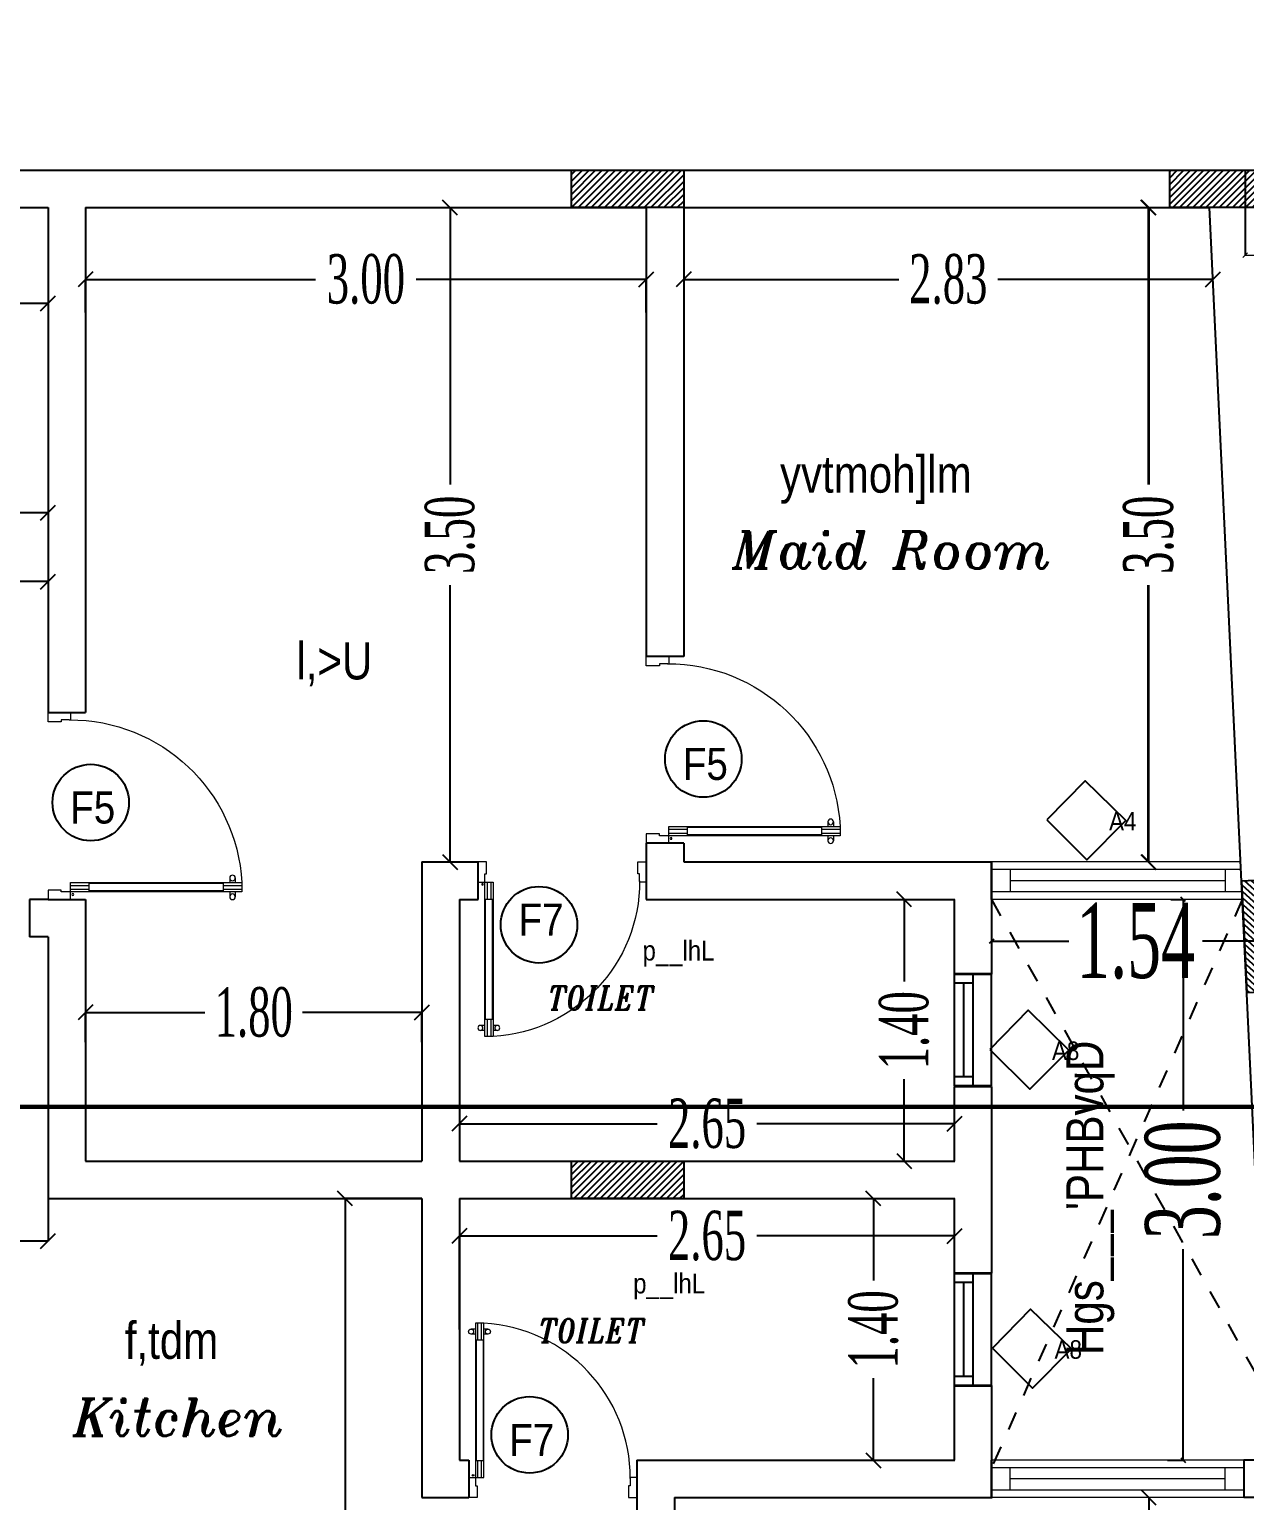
# Model space of a CAD drawing. Header units: metres. Extents: x -434 to 683, y -422 to -228.
# Drawn here: x -40.54 to -34.04, y -295.88 to -288.01 of the extents above; entities that cross this region are included whole.
import ezdxf
from ezdxf.enums import TextEntityAlignment as Align

# ---------------------------------------------------------------- set-up
doc = ezdxf.new("R2010")
doc.units = ezdxf.units.M
doc.header["$MEASUREMENT"] = 0
doc.header["$PDMODE"] = 34
doc.linetypes.add('DASHDOT', pattern=[1, 0.5, -0.25, 0, -0.25])
doc.linetypes.add('DD', pattern=[0.2, 0.1, -0.1])
for name, color, linetype in [('A-DOOR', 1, 'Continuous'), ('Columns', 41, 'Continuous'), ('DIM', 8, 'Continuous'), ('Dim-inside', 1, 'Continuous'), ('Section Line', 4, 'Continuous'), ('Text Title', 3, 'Continuous'), ('TXT', 1, 'Continuous'), ('WALL', 7, 'Continuous'), ('window', 5, 'Continuous')]:
    doc.layers.add(name, color=color, linetype=linetype)
for name, color, linetype, lineweight in [('Dimn Out', 6, 'Continuous', 9), ('door', 114, 'Continuous', 13), ('walls', 7, 'Continuous', 35), ('Windows', 5, 'Continuous', 15)]:
    doc.layers.add(name, color=color, linetype=linetype, lineweight=lineweight)
doc.styles.add('MP', font='xarb.shx', dxfattribs={"height": 200})
doc.styles.add('NAMES', font='xarb.shx', dxfattribs={"width": 0.9, "height": 0.2})
doc.styles.add('Q', font='italict.shx', dxfattribs={"height": 0.18})
doc.styles.add('UTMAN', font='romantic.ttf', dxfattribs={"width": 0.6})
doc.dimstyles.new('kamal 1', dxfattribs={"dimscale": 0.8, "dimtxt": 0.33, "dimasz": 0.1, "dimexe": 0, "dimexo": 0, "dimgap": 0.09, "dimtad": 0, "dimzin": 0, "dimdsep": 46, "dimtxsty": 'UTMAN', "dimblk": 'OBLIQUE', "dimcen": 0.09, "dimclrd": 252, "dimclre": 8, "dimclrt": 7, "dimadec": 0, "dimazin": 0, "dimtfac": 1, "dimtix": 1, "dimtofl": 0, "dimtmove": 1, "dimatfit": 3, "dimldrblk": 'OBLIQUE', "dimfxl": 1, "dimtolj": 1, "dimtzin": 0, "dimlwd": -1, "dimarcsym": 0})
doc.dimstyles.new('UTMAN 77', dxfattribs={"dimscale": 0.8, "dimtxt": 0.1, "dimasz": 0.1, "dimexe": 0, "dimexo": 0, "dimgap": 0.09, "dimtad": 0, "dimzin": 0, "dimdsep": 46, "dimtxsty": 'UTMAN', "dimblk": 'OBLIQUE', "dimcen": 0.09, "dimclrd": 252, "dimclre": 8, "dimclrt": 7, "dimadec": 0, "dimazin": 0, "dimtfac": 1, "dimtix": 1, "dimtofl": 0, "dimtmove": 1, "dimatfit": 3, "dimldrblk": 'OBLIQUE', "dimfxl": 0.18, "dimtolj": 1, "dimtzin": 0, "dimlwd": -1, "dimarcsym": 0})

# ---------------------------------------------------------------- blocks, each defined once
blk = doc.blocks.new('door-1m-wall-15')
at = {"layer": 'door'}
for p, q in [((-0.0902, 1.0381), (-0.0401, 1.0381)), ((-0.0902, 0.1202), (-0.0902, 1.0381)), ((-0.0751, 0.9379), (-0.0751, 1.0381)), ((-0.0551, 0.9379), (-0.0551, 1.0381)), ((-0.0401, 1.0381), (-0.0401, 0.1202)), ((-0.0902, 0.9379), (-0.0401, 0.9379)), ((-1.0017, 0.01), (-1.0017, 0.1202)), ((-1.0017, 0.1202), (-0.9616, 0.1202)), ((-0.9616, 0.1152), (-0.9616, 0.0701)), ((-0.0401, 0.1202), (-0.0902, 0.1202)), ((0, 0.1202), (-0.0401, 0.1202)), ((-0.0401, 0.1202), (-0.0401, 0.0701)), ((0, 0), (0, 0.1202)), ((-1.0017, 0), (-1.0017, 0.01)), ((-0.9516, 0), (-1.0017, 0)), ((-0.9616, 0.0701), (-0.9516, 0.0701)), ((-0.9516, 0.0701), (-0.9516, 0)), ((-0.0401, 0.0701), (-0.0501, 0.0701)), ((-0.0501, 0.0701), (-0.0501, 0)), ((-0.0501, 0), (0, 0))]:
    blk.add_line(p, q, dxfattribs=at)
at = {"layer": 'door', "color": 211}
for p, q in [((-0.1147, 1.0031), (-0.0924, 1.0031)), ((-0.1142, 0.973), (-0.0924, 0.973)), ((-0.0362, 1.0031), (-0.0139, 1.0031)), ((-0.0362, 0.973), (-0.0139, 0.973)), ((-0.0851, 0.9379), (-0.0851, 0.2204)), ((-0.0451, 0.9379), (-0.0451, 0.2204)), ((-0.0401, 0.2204), (-0.0902, 0.2204)), ((-0.0751, 0.1202), (-0.0751, 0.2204)), ((-0.0551, 0.1202), (-0.0551, 0.2204))]:
    blk.add_line(p, q, dxfattribs=at)
at = {"layer": 'door', "extrusion": (0, 0, -1)}
for centre, major_axis, ratio, start_param, end_param in [((-0.0401, 0.1179), (-0.8575, 0.3376), 0.999989, -0.380468, 1.141397), ((-0.0264, 0.1325), (-0.00347, 0.00347), 1, 4.712389, 10.995574)]:
    blk.add_ellipse(centre, major_axis=major_axis, ratio=ratio, start_param=start_param, end_param=end_param, dxfattribs=at)
at = {"layer": 'door', "color": 211, "extrusion": (0, 0, -1)}
for centre, major_axis, start_param, end_param in [((-0.1147, 0.988), (0.0106, 0.0106), 3.141593, 9.424778), ((-0.0139, 0.988), (-0.0106, 0.0106), 4.712389, 10.995574)]:
    blk.add_ellipse(centre, major_axis=major_axis, ratio=1, start_param=start_param, end_param=end_param, dxfattribs=at)
blk = doc.blocks.new('_OBLIQUE')
at = {"color": 0, "linetype": 'ByBlock'}
blk.add_line((-0.5, -0.5), (0.5, 0.5), dxfattribs=at)
blk = doc.blocks.new('*D128')
at = {"layer": 'DEFPOINTS', "color": 0, "transparency": 16777216}
for p in [(-37.242, -289.3455), (-40.242, -289.5227), (-37.242, -289.5227)]:
    blk.add_point(p, dxfattribs=at)
at = {"layer": 'Dim-inside', "color": 8, "lineweight": -2, "transparency": 16777216}
for p, q in [((-40.242, -289.5227), (-40.242, -289.3455)), ((-37.242, -289.5227), (-37.242, -289.3455))]:
    blk.add_line(p, q, dxfattribs=at)
at = {"layer": 'Dim-inside', "color": 252, "transparency": 16777216}
for p, q in [((-40.242, -289.3455), (-39.0109, -289.3455)), ((-37.242, -289.3455), (-38.473, -289.3455))]:
    blk.add_line(p, q, dxfattribs=at)
at = {"layer": 'Dim-inside', "color": 252, "transparency": 16777216, "xscale": 0.08000000000000002, "yscale": 0.08000000000000002, "zscale": 0.08000000000000002, "rotation": 180}
blk.add_blockref('_OBLIQUE', (-40.242, -289.3455), dxfattribs=at)
at = {"layer": 'Dim-inside', "color": 252, "transparency": 16777216, "xscale": 0.08000000000000002, "yscale": 0.08000000000000002, "zscale": 0.08000000000000002}
blk.add_blockref('_OBLIQUE', (-37.242, -289.3455), dxfattribs=at)
at = {"layer": 'Dim-inside', "color": 7, "transparency": 16777216, "insert": (-38.742, -289.3455), "char_height": 0.264, "attachment_point": 5, "style": 'UTMAN'}
blk.add_mtext('\\A1;3.00', dxfattribs=at)
blk = doc.blocks.new('*D129')
at = {"layer": 'DEFPOINTS', "color": 0, "transparency": 16777216}
for p in [(-41.642, -290.9621), (-40.442, -290.9621), (-40.442, -290.9621)]:
    blk.add_point(p, dxfattribs=at)
at = {"layer": 'Dim-inside', "color": 252, "transparency": 16777216}
for p, q in [((-41.642, -290.9621), (-41.3032, -290.9621)), ((-40.442, -290.9621), (-40.7808, -290.9621))]:
    blk.add_line(p, q, dxfattribs=at)
at = {"layer": 'Dim-inside', "color": 252, "transparency": 16777216, "xscale": 0.08000000000000002, "yscale": 0.08000000000000002, "zscale": 0.08000000000000002, "rotation": 180}
blk.add_blockref('_OBLIQUE', (-41.642, -290.9621), dxfattribs=at)
at = {"layer": 'Dim-inside', "color": 252, "transparency": 16777216, "xscale": 0.08000000000000002, "yscale": 0.08000000000000002, "zscale": 0.08000000000000002}
blk.add_blockref('_OBLIQUE', (-40.442, -290.9621), dxfattribs=at)
at = {"layer": 'Dim-inside', "color": 7, "transparency": 16777216, "insert": (-41.042, -290.9621), "char_height": 0.264, "attachment_point": 5, "style": 'UTMAN'}
blk.add_mtext('\\A1;1.20', dxfattribs=at)
blk = doc.blocks.new('*D131')
at = {"layer": 'DEFPOINTS', "color": 0, "transparency": 16777216}
for p in [(-48.8426, -290.5936), (-48.8426, -290.5936), (-40.442, -290.5804)]:
    blk.add_point(p, dxfattribs=at)
at = {"layer": 'Dim-inside', "color": 252, "transparency": 16777216}
for p, q in [((-48.8426, -290.5936), (-44.9102, -290.5936)), ((-40.442, -290.5936), (-44.3744, -290.5936))]:
    blk.add_line(p, q, dxfattribs=at)
at = {"layer": 'Dim-inside', "color": 8, "lineweight": -2, "transparency": 16777216}
blk.add_line((-40.442, -290.5804), (-40.442, -290.5936), dxfattribs=at)
at = {"layer": 'Dim-inside', "color": 252, "transparency": 16777216, "xscale": 0.08000000000000002, "yscale": 0.08000000000000002, "zscale": 0.08000000000000002, "rotation": 180}
blk.add_blockref('_OBLIQUE', (-48.8426, -290.5936), dxfattribs=at)
at = {"layer": 'Dim-inside', "color": 252, "transparency": 16777216, "xscale": 0.08000000000000002, "yscale": 0.08000000000000002, "zscale": 0.08000000000000002}
blk.add_blockref('_OBLIQUE', (-40.442, -290.5936), dxfattribs=at)
at = {"layer": 'Dim-inside', "color": 7, "transparency": 16777216, "insert": (-44.6423, -290.5936), "char_height": 0.264, "attachment_point": 5, "style": 'UTMAN'}
blk.add_mtext('\\A1;8.40', dxfattribs=at)
blk = doc.blocks.new('*D134')
at = {"layer": 'DEFPOINTS', "color": 0, "transparency": 16777216}
for p in [(-44.3451, -289.4746), (-40.442, -289.4746), (-40.442, -289.4746)]:
    blk.add_point(p, dxfattribs=at)
at = {"layer": 'Dim-inside', "color": 252, "transparency": 16777216}
for p, q in [((-44.3451, -289.4746), (-42.6625, -289.4746)), ((-40.442, -289.4746), (-42.1246, -289.4746))]:
    blk.add_line(p, q, dxfattribs=at)
at = {"layer": 'Dim-inside', "color": 252, "transparency": 16777216, "xscale": 0.08000000000000002, "yscale": 0.08000000000000002, "zscale": 0.08000000000000002, "rotation": 180}
blk.add_blockref('_OBLIQUE', (-44.3451, -289.4746), dxfattribs=at)
at = {"layer": 'Dim-inside', "color": 252, "transparency": 16777216, "xscale": 0.08000000000000002, "yscale": 0.08000000000000002, "zscale": 0.08000000000000002}
blk.add_blockref('_OBLIQUE', (-40.442, -289.4746), dxfattribs=at)
at = {"layer": 'Dim-inside', "color": 7, "transparency": 16777216, "insert": (-42.3935, -289.4746), "char_height": 0.264, "attachment_point": 5, "style": 'UTMAN'}
blk.add_mtext('\\A1;3.90', dxfattribs=at)
blk = doc.blocks.new('*D143')
at = {"layer": 'DEFPOINTS', "color": 0, "transparency": 16777216}
for p in [(-41.642, -294.2621), (-40.442, -294.2621), (-41.642, -294.4898)]:
    blk.add_point(p, dxfattribs=at)
at = {"layer": 'Dim-inside', "color": 8, "lineweight": -2, "transparency": 16777216}
for p, q in [((-41.642, -294.2621), (-41.642, -294.4898)), ((-40.442, -294.2621), (-40.442, -294.4898))]:
    blk.add_line(p, q, dxfattribs=at)
at = {"layer": 'Dim-inside', "color": 252, "transparency": 16777216}
for p, q in [((-41.642, -294.4898), (-41.3032, -294.4898)), ((-40.442, -294.4898), (-40.7808, -294.4898))]:
    blk.add_line(p, q, dxfattribs=at)
at = {"layer": 'Dim-inside', "color": 252, "transparency": 16777216, "xscale": 0.08000000000000002, "yscale": 0.08000000000000002, "zscale": 0.08000000000000002, "rotation": 180}
blk.add_blockref('_OBLIQUE', (-41.642, -294.4898), dxfattribs=at)
at = {"layer": 'Dim-inside', "color": 252, "transparency": 16777216, "xscale": 0.08000000000000002, "yscale": 0.08000000000000002, "zscale": 0.08000000000000002}
blk.add_blockref('_OBLIQUE', (-40.442, -294.4898), dxfattribs=at)
at = {"layer": 'Dim-inside', "color": 7, "transparency": 16777216, "insert": (-41.042, -294.4898), "char_height": 0.264, "attachment_point": 5, "style": 'UTMAN'}
blk.add_mtext('\\A1;1.20', dxfattribs=at)
blk = doc.blocks.new('*D160')
at = {"layer": 'DEFPOINTS', "color": 0, "transparency": 16777216}
for p in [(-34.5537, -295.8621), (-34.5537, -299.0135), (-34.5462, -299.0135)]:
    blk.add_point(p, dxfattribs=at)
at = {"layer": 'Dim-inside', "color": 252, "transparency": 16777216}
for p, q in [((-34.5537, -295.8621), (-34.5537, -297.1732)), ((-34.5537, -299.0135), (-34.5537, -297.7024))]:
    blk.add_line(p, q, dxfattribs=at)
at = {"layer": 'Dim-inside', "color": 8, "lineweight": -2, "transparency": 16777216}
blk.add_line((-34.5462, -299.0135), (-34.5537, -299.0135), dxfattribs=at)
at = {"layer": 'Dim-inside', "color": 252, "transparency": 16777216, "xscale": 0.08000000000000002, "yscale": 0.08000000000000002, "zscale": 0.08000000000000002}
for p, rotation in [((-34.5537, -295.8621), 90), ((-34.5537, -299.0135), 270)]:
    blk.add_blockref('_OBLIQUE', p, dxfattribs=dict(at, rotation=rotation))
at = {"layer": 'Dim-inside', "color": 7, "transparency": 16777216, "insert": (-34.5537, -297.4378), "char_height": 0.264, "attachment_point": 5, "rotation": 90, "style": 'UTMAN'}
blk.add_mtext('\\A1;3.15', dxfattribs=at)
blk = doc.blocks.new('*D161')
at = {"layer": 'DEFPOINTS', "color": 0, "transparency": 16777216}
for p in [(-34.5537, -288.9621), (-34.5537, -288.9621), (-34.5537, -292.4621)]:
    blk.add_point(p, dxfattribs=at)
at = {"layer": 'Dim-inside', "color": 252, "transparency": 16777216}
for p, q in [((-34.5537, -288.9621), (-34.5537, -290.4431)), ((-34.5537, -292.4621), (-34.5537, -290.981))]:
    blk.add_line(p, q, dxfattribs=at)
at = {"layer": 'Dim-inside', "color": 252, "transparency": 16777216, "xscale": 0.08000000000000002, "yscale": 0.08000000000000002, "zscale": 0.08000000000000002}
for p, rotation in [((-34.5537, -288.9621), 90), ((-34.5537, -292.4621), 270)]:
    blk.add_blockref('_OBLIQUE', p, dxfattribs=dict(at, rotation=rotation))
at = {"layer": 'Dim-inside', "color": 7, "transparency": 16777216, "insert": (-34.5537, -290.7121), "char_height": 0.264, "attachment_point": 5, "rotation": 90, "style": 'UTMAN'}
blk.add_mtext('\\A1;3.50', dxfattribs=at)
blk = doc.blocks.new('*D162')
at = {"layer": 'DEFPOINTS', "color": 0, "transparency": 16777216}
for p in [(-37.042, -289.3455), (-34.2108, -289.3455), (-34.2108, -289.3455)]:
    blk.add_point(p, dxfattribs=at)
at = {"layer": 'Dim-inside', "color": 252, "transparency": 16777216}
for p, q in [((-37.042, -289.3455), (-35.8919, -289.3455)), ((-34.2108, -289.3455), (-35.3608, -289.3455))]:
    blk.add_line(p, q, dxfattribs=at)
at = {"layer": 'Dim-inside', "color": 252, "transparency": 16777216, "xscale": 0.08000000000000002, "yscale": 0.08000000000000002, "zscale": 0.08000000000000002, "rotation": 180}
blk.add_blockref('_OBLIQUE', (-37.042, -289.3455), dxfattribs=at)
at = {"layer": 'Dim-inside', "color": 252, "transparency": 16777216, "xscale": 0.08000000000000002, "yscale": 0.08000000000000002, "zscale": 0.08000000000000002}
blk.add_blockref('_OBLIQUE', (-34.2108, -289.3455), dxfattribs=at)
at = {"layer": 'Dim-inside', "color": 7, "transparency": 16777216, "insert": (-35.6264, -289.3455), "char_height": 0.264, "attachment_point": 5, "style": 'UTMAN'}
blk.add_mtext('\\A1;2.83', dxfattribs=at)
blk = doc.blocks.new('*D163')
at = {"layer": 'DEFPOINTS', "color": 0, "transparency": 16777216}
for p in [(-38.242, -293.8621), (-35.592, -293.8621), (-35.592, -293.8621)]:
    blk.add_point(p, dxfattribs=at)
at = {"layer": 'Dim-inside', "color": 252, "transparency": 16777216}
for p, q in [((-38.242, -293.8621), (-37.1833, -293.8621)), ((-35.592, -293.8621), (-36.6506, -293.8621))]:
    blk.add_line(p, q, dxfattribs=at)
at = {"layer": 'Dim-inside', "color": 252, "transparency": 16777216, "xscale": 0.08000000000000002, "yscale": 0.08000000000000002, "zscale": 0.08000000000000002, "rotation": 180}
blk.add_blockref('_OBLIQUE', (-38.242, -293.8621), dxfattribs=at)
at = {"layer": 'Dim-inside', "color": 252, "transparency": 16777216, "xscale": 0.08000000000000002, "yscale": 0.08000000000000002, "zscale": 0.08000000000000002}
blk.add_blockref('_OBLIQUE', (-35.592, -293.8621), dxfattribs=at)
at = {"layer": 'Dim-inside', "color": 7, "transparency": 16777216, "insert": (-36.917, -293.8621), "char_height": 0.264, "attachment_point": 5, "style": 'UTMAN'}
blk.add_mtext('\\A1;2.65', dxfattribs=at)
blk = doc.blocks.new('*D164')
at = {"layer": 'DEFPOINTS', "color": 0, "transparency": 16777216}
for p in [(-35.592, -294.4621), (-35.592, -294.4621), (-38.242, -294.9621)]:
    blk.add_point(p, dxfattribs=at)
at = {"layer": 'Dim-inside', "color": 8, "lineweight": -2, "transparency": 16777216}
blk.add_line((-38.242, -294.9621), (-38.242, -294.4621), dxfattribs=at)
at = {"layer": 'Dim-inside', "color": 252, "transparency": 16777216}
for p, q in [((-38.242, -294.4621), (-37.1833, -294.4621)), ((-35.592, -294.4621), (-36.6506, -294.4621))]:
    blk.add_line(p, q, dxfattribs=at)
at = {"layer": 'Dim-inside', "color": 252, "transparency": 16777216, "xscale": 0.08000000000000002, "yscale": 0.08000000000000002, "zscale": 0.08000000000000002, "rotation": 180}
blk.add_blockref('_OBLIQUE', (-38.242, -294.4621), dxfattribs=at)
at = {"layer": 'Dim-inside', "color": 252, "transparency": 16777216, "xscale": 0.08000000000000002, "yscale": 0.08000000000000002, "zscale": 0.08000000000000002}
blk.add_blockref('_OBLIQUE', (-35.592, -294.4621), dxfattribs=at)
at = {"layer": 'Dim-inside', "color": 7, "transparency": 16777216, "insert": (-36.917, -294.4621), "char_height": 0.264, "attachment_point": 5, "style": 'UTMAN'}
blk.add_mtext('\\A1;2.65', dxfattribs=at)
blk = doc.blocks.new('*D165')
at = {"layer": 'DEFPOINTS', "color": 0, "transparency": 16777216}
for p in [(-35.8627, -292.6621), (-35.8627, -294.0621), (-35.8627, -294.0621)]:
    blk.add_point(p, dxfattribs=at)
at = {"layer": 'Dim-inside', "color": 252, "transparency": 16777216}
for p, q in [((-35.8627, -292.6621), (-35.8627, -293.1009)), ((-35.8627, -294.0621), (-35.8627, -293.6233))]:
    blk.add_line(p, q, dxfattribs=at)
at = {"layer": 'Dim-inside', "color": 252, "transparency": 16777216, "xscale": 0.08000000000000002, "yscale": 0.08000000000000002, "zscale": 0.08000000000000002}
for p, rotation in [((-35.8627, -292.6621), 90), ((-35.8627, -294.0621), 270)]:
    blk.add_blockref('_OBLIQUE', p, dxfattribs=dict(at, rotation=rotation))
at = {"layer": 'Dim-inside', "color": 7, "transparency": 16777216, "insert": (-35.8627, -293.3621), "char_height": 0.264, "attachment_point": 5, "rotation": 90, "style": 'UTMAN'}
blk.add_mtext('\\A1;1.40', dxfattribs=at)
blk = doc.blocks.new('*D166')
at = {"layer": 'DEFPOINTS', "color": 0, "transparency": 16777216}
for p in [(-36.0268, -294.2621), (-36.0268, -295.6621), (-36.0268, -295.6621)]:
    blk.add_point(p, dxfattribs=at)
at = {"layer": 'Dim-inside', "color": 252, "transparency": 16777216}
for p, q in [((-36.0268, -294.2621), (-36.0268, -294.7009)), ((-36.0268, -295.6621), (-36.0268, -295.2233))]:
    blk.add_line(p, q, dxfattribs=at)
at = {"layer": 'Dim-inside', "color": 252, "transparency": 16777216, "xscale": 0.08000000000000002, "yscale": 0.08000000000000002, "zscale": 0.08000000000000002}
for p, rotation in [((-36.0268, -294.2621), 90), ((-36.0268, -295.6621), 270)]:
    blk.add_blockref('_OBLIQUE', p, dxfattribs=dict(at, rotation=rotation))
at = {"layer": 'Dim-inside', "color": 7, "transparency": 16777216, "insert": (-36.0268, -294.9621), "char_height": 0.264, "attachment_point": 5, "rotation": 90, "style": 'UTMAN'}
blk.add_mtext('\\A1;1.40', dxfattribs=at)
blk = doc.blocks.new('g col')
at = {"layer": 'Columns'}
h = blk.add_hatch(dxfattribs=at)
h.set_pattern_fill('ANSI31', color=1, scale=0.2)
h.set_pattern_definition([(45, (-46.67383, 345.15541), (-0.0176776695, 0.0176776695), [])])
h.paths.add_polyline_path([(0, 0), (0.6, 0), (0.6, -0.2), (0, -0.2)])
at = {"layer": 'Columns', "color": 1}
blk.add_lwpolyline([(0, 0), (0.6, 0), (0.6, -0.2), (0, -0.2)], close=True, dxfattribs=at)
blk = doc.blocks.new('roof col')
at = {"layer": 'Columns'}
h = blk.add_hatch(dxfattribs=at)
h.set_pattern_fill('ANSI31', color=3, scale=0.2, angle=-267.29346)
h.set_pattern_definition([(137.706543, (-342.751695, -67.319486), (-0.0168232012, -0.0184926986), [])])
h.paths.add_polyline_path([(-0.1853, -4.3993), (-0.2136, -3.8), (-0.0138, -3.7905), (0.0145, -4.3899)])
h = blk.add_hatch(dxfattribs=at)
h.set_pattern_fill('ANSI31', color=3, scale=0.2, angle=-180)
h.set_pattern_definition([(225, (43.47383, -350.65541), (0.0176776695, -0.0176776695), [])])
h.paths.add_polyline_path([(-3.2, -5.5), (-3.8, -5.5), (-3.8, -5.3), (-3.2, -5.3)])
at = {"layer": 'Columns', "color": 3}
for points in [[(-0.1853, -4.3993), (-0.2136, -3.8), (-0.0138, -3.7905), (0.0145, -4.3899)], [(-3.2, -5.5), (-3.8, -5.5), (-3.8, -5.3), (-3.2, -5.3)]]:
    blk.add_lwpolyline(points, close=True, dxfattribs=at)
at = {"layer": 'WALL', "color": 1}
for p in [(-3.8, 0), (-0.6, 0)]:
    blk.add_blockref('g col', p, dxfattribs=at)
blk = doc.blocks.new('*D205')
at = {"layer": 'DEFPOINTS', "color": 0, "transparency": 16777216}
for p in [(-38.292, -288.9621), (-38.292, -288.9621), (-38.292, -292.4621)]:
    blk.add_point(p, dxfattribs=at)
at = {"layer": 'Dim-inside', "color": 252, "transparency": 16777216}
for p, q in [((-38.292, -288.9621), (-38.292, -290.4431)), ((-38.292, -292.4621), (-38.292, -290.981))]:
    blk.add_line(p, q, dxfattribs=at)
at = {"layer": 'Dim-inside', "color": 252, "transparency": 16777216, "xscale": 0.08000000000000002, "yscale": 0.08000000000000002, "zscale": 0.08000000000000002}
for p, rotation in [((-38.292, -288.9621), 90), ((-38.292, -292.4621), 270)]:
    blk.add_blockref('_OBLIQUE', p, dxfattribs=dict(at, rotation=rotation))
at = {"layer": 'Dim-inside', "color": 7, "transparency": 16777216, "insert": (-38.292, -290.7121), "char_height": 0.264, "attachment_point": 5, "rotation": 90, "style": 'UTMAN'}
blk.add_mtext('\\A1;3.50', dxfattribs=at)
blk = doc.blocks.new('*D206')
at = {"layer": 'DEFPOINTS', "color": 0, "transparency": 16777216}
for p in [(-40.242, -293.2669), (-40.242, -293.4262), (-38.442, -293.4262)]:
    blk.add_point(p, dxfattribs=at)
at = {"layer": 'Dim-inside', "color": 8, "lineweight": -2, "transparency": 16777216}
for p, q in [((-40.242, -293.4262), (-40.242, -293.2669)), ((-38.442, -293.4262), (-38.442, -293.2669))]:
    blk.add_line(p, q, dxfattribs=at)
at = {"layer": 'Dim-inside', "color": 252, "transparency": 16777216}
for p, q in [((-40.242, -293.2669), (-39.6032, -293.2669)), ((-38.442, -293.2669), (-39.0808, -293.2669))]:
    blk.add_line(p, q, dxfattribs=at)
at = {"layer": 'Dim-inside', "color": 252, "transparency": 16777216, "xscale": 0.08000000000000002, "yscale": 0.08000000000000002, "zscale": 0.08000000000000002, "rotation": 180}
blk.add_blockref('_OBLIQUE', (-40.242, -293.2669), dxfattribs=at)
at = {"layer": 'Dim-inside', "color": 252, "transparency": 16777216, "xscale": 0.08000000000000002, "yscale": 0.08000000000000002, "zscale": 0.08000000000000002}
blk.add_blockref('_OBLIQUE', (-38.442, -293.2669), dxfattribs=at)
at = {"layer": 'Dim-inside', "color": 7, "transparency": 16777216, "insert": (-39.342, -293.2669), "char_height": 0.264, "attachment_point": 5, "style": 'UTMAN'}
blk.add_mtext('\\A1;1.80', dxfattribs=at)
blk = doc.blocks.new('*D212')
at = {"layer": 'DEFPOINTS', "color": 0, "transparency": 16777216}
for p in [(-38.442, -294.2621), (-38.8533, -299.7262), (-38.3652, -299.7262)]:
    blk.add_point(p, dxfattribs=at)
at = {"layer": 'DIM', "color": 8, "lineweight": -2, "transparency": 16777216}
for p, q in [((-38.442, -294.2621), (-38.8533, -294.2621)), ((-38.3652, -299.7262), (-38.8533, -299.7262))]:
    blk.add_line(p, q, dxfattribs=at)
at = {"layer": 'DIM', "color": 252, "transparency": 16777216}
for p, q in [((-38.8533, -294.2621), (-38.8533, -296.7246)), ((-38.8533, -299.7262), (-38.8533, -297.2637))]:
    blk.add_line(p, q, dxfattribs=at)
at = {"layer": 'DIM', "color": 252, "transparency": 16777216, "xscale": 0.08000000000000002, "yscale": 0.08000000000000002, "zscale": 0.08000000000000002}
for p, rotation in [((-38.8533, -294.2621), 90), ((-38.8533, -299.7262), 270)]:
    blk.add_blockref('_OBLIQUE', p, dxfattribs=dict(at, rotation=rotation))
at = {"layer": 'DIM', "color": 7, "transparency": 16777216, "insert": (-38.8533, -296.9941), "char_height": 0.264, "attachment_point": 5, "rotation": 90, "style": 'UTMAN'}
blk.add_mtext('\\A1;5.46', dxfattribs=at)
blk = doc.blocks.new('*D316')
at = {"layer": 'DEFPOINTS', "color": 0, "transparency": 16777216}
for p in [(-34.5569, -288.9621), (-34.5569, -288.9621), (-34.5569, -292.4621)]:
    blk.add_point(p, dxfattribs=at)
at = {"layer": 'Dim-inside', "color": 252, "transparency": 16777216}
for p, q in [((-34.5569, -288.9621), (-34.5569, -290.4431)), ((-34.5569, -292.4621), (-34.5569, -290.981))]:
    blk.add_line(p, q, dxfattribs=at)
at = {"layer": 'Dim-inside', "color": 252, "transparency": 16777216, "xscale": 0.08000000000000002, "yscale": 0.08000000000000002, "zscale": 0.08000000000000002}
for p, rotation in [((-34.5569, -288.9621), 90), ((-34.5569, -292.4621), 270)]:
    blk.add_blockref('_OBLIQUE', p, dxfattribs=dict(at, rotation=rotation))
at = {"layer": 'Dim-inside', "color": 7, "transparency": 16777216, "insert": (-34.5569, -290.7121), "char_height": 0.264, "attachment_point": 5, "rotation": 90, "style": 'UTMAN'}
blk.add_mtext('\\A1;3.50', dxfattribs=at)
blk = doc.blocks.new('win11')
at = {"layer": 'walls', "ltscale": 1.2}
for p, q in [((-0.55, 0.05), (-0.55, -0.15)), ((0.05, 0.05), (0.05, -0.15))]:
    blk.add_line(p, q, dxfattribs=at)
at = {"layer": 'window', "color": 5, "linetype": 'Continuous'}
for p, q in [((-0.55, 0.05), (0.05, 0.05)), ((-0.5, -0.05), (-0.5, 0.05)), ((-0.5, 0), (0, 0)), ((0, 0.05), (0, -0.05)), ((-0.55, -0.05), (0.05, -0.05)), ((0.05, -0.15), (-0.55, -0.15))]:
    blk.add_line(p, q, dxfattribs=at)
blk = doc.blocks.new('*D317')
at = {"layer": 'DEFPOINTS', "color": 0, "ltscale": 50, "transparency": 16777216}
for p in [(-34.4369, -292.6621), (-34.3701, -292.6621), (-34.4537, -295.6621)]:
    blk.add_point(p, dxfattribs=at)
at = {"layer": 'Dim-inside', "color": 8, "lineweight": -2, "ltscale": 50, "transparency": 16777216}
for p, q in [((-34.4369, -292.6621), (-34.3701, -292.6621)), ((-34.4537, -295.6621), (-34.3701, -295.6621))]:
    blk.add_line(p, q, dxfattribs=at)
at = {"layer": 'Dim-inside', "color": 252, "ltscale": 50, "transparency": 16777216}
for p, q in [((-34.3701, -292.6621), (-34.3701, -293.7917)), ((-34.3701, -295.6621), (-34.3701, -294.5325))]:
    blk.add_line(p, q, dxfattribs=at)
at = {"layer": 'Dim-inside', "color": 252, "ltscale": 50, "transparency": 16777216, "xscale": 0.024, "yscale": 0.024, "zscale": 0.024}
for p, rotation in [((-34.3701, -292.6621), 90), ((-34.3701, -295.6621), 270)]:
    blk.add_blockref('_OBLIQUE', p, dxfattribs=dict(at, rotation=rotation))
at = {"layer": 'Dim-inside', "color": 7, "ltscale": 50, "transparency": 16777216, "insert": (-34.3701, -294.1621), "char_height": 0.4, "attachment_point": 5, "rotation": 90, "style": 'UTMAN'}
blk.add_mtext('\\A1;3.00', dxfattribs=at)
blk = doc.blocks.new('*D318')
at = {"layer": 'DEFPOINTS', "color": 0, "ltscale": 50, "transparency": 16777216}
for p in [(-33.8537, -292.663), (-35.3951, -292.8325), (-33.8537, -292.8863)]:
    blk.add_point(p, dxfattribs=at)
at = {"layer": 'Dim-inside', "color": 8, "lineweight": -2, "ltscale": 50, "transparency": 16777216}
for p, q in [((-33.8537, -292.663), (-33.8537, -292.8863)), ((-35.3951, -292.8325), (-35.3951, -292.8863))]:
    blk.add_line(p, q, dxfattribs=at)
at = {"layer": 'Dim-inside', "color": 252, "ltscale": 50, "transparency": 16777216}
for p, q in [((-35.3951, -292.8863), (-34.9826, -292.8863)), ((-33.8537, -292.8863), (-34.2663, -292.8863))]:
    blk.add_line(p, q, dxfattribs=at)
at = {"layer": 'Dim-inside', "color": 252, "ltscale": 50, "transparency": 16777216, "xscale": 0.024, "yscale": 0.024, "zscale": 0.024, "rotation": 180}
blk.add_blockref('_OBLIQUE', (-35.3951, -292.8863), dxfattribs=at)
at = {"layer": 'Dim-inside', "color": 252, "ltscale": 50, "transparency": 16777216, "xscale": 0.024, "yscale": 0.024, "zscale": 0.024}
blk.add_blockref('_OBLIQUE', (-33.8537, -292.8863), dxfattribs=at)
at = {"layer": 'Dim-inside', "color": 7, "ltscale": 50, "transparency": 16777216, "insert": (-34.6244, -292.8863), "char_height": 0.4, "attachment_point": 5, "style": 'UTMAN'}
blk.add_mtext('\\A1;1.54', dxfattribs=at)
blk = doc.blocks.new('sd12')
at = {"layer": 'Section Line', "linetype": 'DASHDOT', "ltscale": 0.5, "const_width": 0.023}
blk.add_lwpolyline([(-15.9901, 0), (15.4835, 0)], dxfattribs=at)
blk = doc.blocks.new('*D330')
at = {"layer": 'DEFPOINTS', "color": 0, "ltscale": 50, "transparency": 16777216}
for p in [(-34.0381, -288.7621), (-32.0359, -288.7621), (-34.0381, -289.2163)]:
    blk.add_point(p, dxfattribs=at)
at = {"layer": 'Dimn Out', "color": 8, "lineweight": -2, "ltscale": 50, "transparency": 16777216}
for p, q in [((-34.0381, -288.7621), (-34.0381, -289.2163)), ((-32.0359, -288.7621), (-32.0359, -289.2163))]:
    blk.add_line(p, q, dxfattribs=at)
at = {"layer": 'Dimn Out', "color": 252, "ltscale": 50, "transparency": 16777216}
for p, q in [((-34.0381, -289.2163), (-33.4101, -289.2163)), ((-32.0359, -289.2163), (-32.6639, -289.2163))]:
    blk.add_line(p, q, dxfattribs=at)
at = {"layer": 'Dimn Out', "color": 252, "ltscale": 50, "transparency": 16777216, "xscale": 0.024, "yscale": 0.024, "zscale": 0.024, "rotation": 180}
blk.add_blockref('_OBLIQUE', (-34.0381, -289.2163), dxfattribs=at)
at = {"layer": 'Dimn Out', "color": 252, "ltscale": 50, "transparency": 16777216, "xscale": 0.024, "yscale": 0.024, "zscale": 0.024}
blk.add_blockref('_OBLIQUE', (-32.0359, -289.2163), dxfattribs=at)
at = {"layer": 'Dimn Out', "color": 7, "ltscale": 50, "transparency": 16777216, "insert": (-33.037, -289.2163), "char_height": 0.4, "attachment_point": 5, "style": 'UTMAN'}
blk.add_mtext('\\A1;2.00', dxfattribs=at)
blk = doc.blocks.new('*D324')
at = {"layer": 'DEFPOINTS', "color": 0, "ltscale": 50, "transparency": 16777216}
for p in [(-32.0359, -287.956), (-62.0359, -288.7621), (-32.0359, -288.7621)]:
    blk.add_point(p, dxfattribs=at)
at = {"layer": 'Dimn Out', "color": 8, "lineweight": -2, "ltscale": 50, "transparency": 16777216}
for p, q in [((-62.0359, -288.7621), (-62.0359, -287.956)), ((-32.0359, -288.7621), (-32.0359, -287.956))]:
    blk.add_line(p, q, dxfattribs=at)
at = {"layer": 'Dimn Out', "color": 252, "ltscale": 50, "transparency": 16777216}
for p, q in [((-62.0359, -287.956), (-47.495, -287.956)), ((-32.0359, -287.956), (-46.5767, -287.956))]:
    blk.add_line(p, q, dxfattribs=at)
at = {"layer": 'Dimn Out', "color": 252, "ltscale": 50, "transparency": 16777216, "xscale": 0.024, "yscale": 0.024, "zscale": 0.024, "rotation": 180}
blk.add_blockref('_OBLIQUE', (-62.0359, -287.956), dxfattribs=at)
at = {"layer": 'Dimn Out', "color": 252, "ltscale": 50, "transparency": 16777216, "xscale": 0.024, "yscale": 0.024, "zscale": 0.024}
blk.add_blockref('_OBLIQUE', (-32.0359, -287.956), dxfattribs=at)
at = {"layer": 'Dimn Out', "color": 7, "ltscale": 50, "transparency": 16777216, "insert": (-47.0359, -287.956), "char_height": 0.4, "attachment_point": 5, "style": 'UTMAN'}
blk.add_mtext('\\A1;30.00', dxfattribs=at)

msp = doc.modelspace()

# ---------------------------------------------------------------- linework, layer by layer
at = {"layer": 'A-DOOR', "linetype": 'DD'}
for points in [[(-34.054, -292.6621), (-35.3951, -295.7021)], [(-35.3951, -292.6621), (-33.7238, -295.6621)]]:
    msp.add_lwpolyline(points, dxfattribs=at)
at = {"layer": 'Text Title'}
for points in [[(-35.0989, -292.2365), (-34.8854, -292.45), (-34.6761, -292.2406), (-34.8946, -292.0271)], [(-35.4043, -293.4646), (-35.1909, -293.678), (-34.9815, -293.4687), (-35.2, -293.2552)], [(-35.3905, -295.0626), (-35.177, -295.2761), (-34.9676, -295.0667), (-35.1861, -294.8533)]]:
    msp.add_lwpolyline(points, close=True, dxfattribs=at)
for centre in [(-36.937, -291.911), (-40.214, -292.1442), (-37.8161, -292.7979), (-37.8661, -295.5263)]:
    msp.add_circle(centre, 0.2046, dxfattribs=at)
at = {"layer": 'WALL'}
for p, q in [((-49.0454, -288.7621), (-34.0381, -288.7621)), ((-48.8451, -288.9621), (-40.442, -288.9621)), ((-40.442, -288.9621), (-40.442, -291.6621)), ((-40.242, -288.9621), (-40.242, -291.6621)), ((-40.242, -288.9621), (-37.242, -288.9621)), ((-37.242, -288.9621), (-37.242, -291.3621)), ((-37.042, -288.9621), (-37.042, -291.3621)), ((-37.042, -288.9621), (-34.2289, -288.9621)), ((-33.9591, -294.6683), (-34.2289, -288.9621)), ((-37.042, -291.3621), (-37.242, -291.3621)), ((-40.442, -291.6621), (-40.242, -291.6621)), ((-37.242, -292.3621), (-37.242, -292.6621)), ((-37.042, -292.3621), (-37.242, -292.3621)), ((-37.042, -292.3621), (-37.042, -292.4621)), ((-38.442, -292.4621), (-38.442, -294.0621)), ((-38.442, -292.4621), (-38.142, -292.4621)), ((-38.142, -292.6621), (-38.142, -292.4621)), ((-37.042, -292.4621), (-35.392, -292.4621)), ((-35.3951, -292.4621), (-35.3951, -293.0621)), ((-40.442, -292.6621), (-40.542, -292.6621)), ((-40.542, -292.6621), (-40.542, -292.8621)), ((-40.442, -292.6621), (-40.242, -292.6621)), ((-40.242, -292.6621), (-40.242, -294.0621)), ((-38.242, -292.6621), (-38.242, -294.0621)), ((-38.242, -292.6621), (-38.142, -292.6621)), ((-37.242, -292.6621), (-35.592, -292.6621)), ((-35.5951, -292.6621), (-35.5951, -293.0621)), ((-40.442, -292.8621), (-40.542, -292.8621)), ((-40.442, -292.8621), (-40.442, -294.2621)), ((-35.5951, -293.0621), (-35.3951, -293.0621)), ((-35.5951, -293.6621), (-35.5951, -294.0621)), ((-35.5951, -293.6621), (-35.3951, -293.6621)), ((-35.3951, -293.6621), (-35.3951, -294.6621)), ((-40.242, -294.0621), (-38.442, -294.0621)), ((-38.242, -294.0621), (-35.592, -294.0621)), ((-40.442, -294.2621), (-38.442, -294.2621)), ((-38.442, -294.2621), (-38.442, -295.8621)), ((-38.242, -294.2621), (-38.242, -295.6621)), ((-38.242, -294.2621), (-35.592, -294.2621)), ((-35.5951, -294.2621), (-35.5951, -294.6621)), ((-35.5951, -294.6621), (-35.3951, -294.6621)), ((-35.5951, -295.2621), (-35.5951, -295.6621)), ((-35.5951, -295.2621), (-35.3951, -295.2621)), ((-35.3951, -295.2621), (-35.3951, -295.8621)), ((-38.242, -295.6621), (-38.192, -295.6621)), ((-38.192, -295.6621), (-38.192, -295.8621)), ((-37.292, -295.6621), (-35.592, -295.6621)), ((-37.292, -295.6621), (-37.292, -295.8621)), ((-34.0451, -295.6621), (-34.0451, -295.8621)), ((-33.5182, -295.6621), (-34.0451, -295.6621)), ((-38.442, -295.8621), (-38.192, -295.8621)), ((-37.292, -295.8621), (-37.292, -295.9621)), ((-37.092, -295.8621), (-37.092, -295.9621)), ((-37.092, -295.8621), (-35.392, -295.8621))]:
    msp.add_line(p, q, dxfattribs=at)
at = {"layer": 'WALL', "lineweight": 30, "ltscale": 2}
for p, q in [((-35.3951, -292.4621), (-35.3951, -292.6621)), ((-35.3951, -295.8621), (-35.3951, -295.6621))]:
    msp.add_line(p, q, dxfattribs=at)
at = {"layer": 'WALL'}
msp.add_lwpolyline([(-33.6764, -295.8621), (-34.0451, -295.8621)], dxfattribs=at)
at = {"layer": 'Windows'}
for p, q in [((-34.0615, -292.5021), (-35.3951, -292.5021)), ((-35.2951, -292.5021), (-35.2951, -292.6221)), ((-34.1451, -292.5621), (-35.2951, -292.5621)), ((-34.1451, -292.5021), (-34.1451, -292.6221)), ((-34.0559, -292.6221), (-35.3951, -292.6221)), ((-34.054, -292.6621), (-35.3951, -292.6621)), ((-34.0451, -295.6621), (-35.3951, -295.6621)), ((-34.0451, -295.7021), (-35.3951, -295.7021)), ((-35.2951, -295.8221), (-35.2951, -295.7021)), ((-34.1451, -295.8221), (-34.1451, -295.7021)), ((-34.1451, -295.7621), (-35.2951, -295.7621)), ((-34.0451, -295.8221), (-35.3951, -295.8221))]:
    msp.add_line(p, q, dxfattribs=at)
for points in [[(-34.0634, -292.4621), (-35.3951, -292.4621)], [(-34.0451, -295.8621), (-35.3951, -295.8621)]]:
    msp.add_lwpolyline(points, dxfattribs=at)

# ---------------------------------------------------------------- block references
at = {"layer": 'door'}
for p, xscale, yscale, zscale, rotation in [((-37.242, -292.3621), 0.9982640271733992, 0.9982640271733992, 0.9982640271733992, 270), ((-40.442, -292.662), 0.9982640271733992, 0.9982640271733992, 0.9982640271733992, 270), ((-38.142, -292.4621), 0.8984713143931158, 0.8984713143931158, 0.8984713143931158, 180)]:
    msp.add_blockref('door-1m-wall-15', p, dxfattribs=dict(at, xscale=xscale, yscale=yscale, zscale=zscale, rotation=rotation))
at = {"layer": 'door', "xscale": -0.8984713143931158, "yscale": 0.8984713143931158, "zscale": 0.8984713143931158}
msp.add_blockref('door-1m-wall-15', (-38.192, -295.862), dxfattribs=at)
at = {"layer": 'Section Line'}
msp.add_blockref('sd12', (-46.6114, -293.7715), dxfattribs=at)
at = {"layer": 'WALL', "color": 1}
msp.add_blockref('roof col', (-33.842, -288.7621), dxfattribs=at)
at = {"layer": 'Windows', "xscale": -1, "rotation": 90}
for p in [(-35.5451, -293.6101), (-35.5451, -295.2121)]:
    msp.add_blockref('win11', p, dxfattribs=at)

# ---------------------------------------------------------------- texts
at = {"layer": 'Text Title', "style": 'NAMES', "width": 0.9}
for s, p in [('F5', (-36.9262, -291.9385)), ('F5', (-40.2033, -292.1717)), ('F7', (-37.8053, -292.7704)), ('F7', (-37.8553, -295.5538))]:
    msp.add_text(s, height=0.17143, dxfattribs=at).set_placement(p, align=Align.MIDDLE)
for s, p in [('A4', (-34.7666, -292.2933)), ('A8', (-35.072, -293.5214)), ('A8', (-35.0581, -295.1195))]:
    msp.add_text(s, height=0.0995, dxfattribs=at).set_placement(p)
at = {"layer": 'TXT', "color": 6, "ltscale": 50, "style": 'MP', "width": 0.85}
for s, p in [('yvtmoh]lm', (-36.0141, -290.4122)), ('l,>U', (-38.9108, -291.3997)), ('f,tdm', (-39.7819, -295.0339))]:
    msp.add_text(s, height=0.198, dxfattribs=at).set_placement(p, align=Align.MIDDLE)
at = {"layer": 'TXT', "color": 6, "style": 'NAMES', "width": 0.9}
for p in [(-37.2621, -292.9893), (-37.3121, -294.7697)]:
    msp.add_text('p__lhL', height=0.10645, dxfattribs=at).set_placement(p)
at = {"layer": 'TXT', "color": 6, "style": 'Q', "width": 0.85}
for p in [(-37.4864, -293.1892), (-37.5364, -294.9695)]:
    msp.add_text('TOILET', height=0.12672, dxfattribs=at).set_placement(p, align=Align.MIDDLE)
at = {"layer": 'TXT', "color": 6, "ltscale": 50, "style": 'MP', "width": 0.85}
msp.add_text("Hgs___'PHBvqD", height=0.198, rotation=90, dxfattribs=at).set_placement((-34.797, -294.2586), align=Align.CENTER)
at = {"layer": 'TXT', "color": 6, "char_height": 0.198, "attachment_point": 8, "style": 'Q'}
for s, insert in [('Maid Room', (-35.9333, -290.892)), ('Kitchen', (-39.7502, -295.5324))]:
    msp.add_mtext(s, dxfattribs=dict(at, insert=insert))

# ---------------------------------------------------------------- dimensions: what is measured, and where the dimension line sits
at = {"layer": 'DIM'}
dim = msp.add_linear_dim(base=(-38.8533, -299.7262), p1=(-38.442, -294.2621), p2=(-38.3652, -299.7262), angle=90, dimstyle='kamal 1', dxfattribs=at)
dim.commit()
dim.dimension.update_dxf_attribs({"geometry": '*D212', "text_midpoint": (-38.8533, -296.9941)})
at = {"layer": 'Dim-inside'}
for base, p1, p2, angle, picture, middle in [((-38.292, -288.9621), (-38.292, -292.4621), (-38.292, -288.9621), 90, '*D205', (-38.292, -290.7121)), ((-34.5569, -288.9621), (-34.5569, -292.4621), (-34.5569, -288.9621), 270, '*D316', (-34.5569, -290.7121)), ((-34.5537, -288.9621), (-34.5537, -292.4621), (-34.5537, -288.9621), 270, '*D161', (-34.5537, -290.7121)), ((-34.5537, -299.0135), (-34.5537, -295.8621), (-34.5462, -299.0135), 270, '*D160', (-34.5537, -297.4378))]:
    dim = msp.add_linear_dim(base=base, p1=p1, p2=p2, angle=angle, dimstyle='kamal 1', dxfattribs=at)
    dim.commit()
    dim.dimension.update_dxf_attribs({"geometry": picture, "text_midpoint": middle})
for base, p1, p2, picture, middle in [((-37.242, -289.3455), (-40.242, -289.5227), (-37.242, -289.5227), '*D128', (-38.742, -289.3455)), ((-34.2108, -289.3455), (-37.042, -289.3455), (-34.2108, -289.3455), '*D162', (-35.6264, -289.3455)), ((-40.442, -289.4746), (-44.3451, -289.4746), (-40.442, -289.4746), '*D134', (-42.3935, -289.4746)), ((-48.8426, -290.5936), (-40.442, -290.5804), (-48.8426, -290.5936), '*D131', (-44.6423, -290.5936)), ((-40.442, -290.9621), (-41.642, -290.9621), (-40.442, -290.9621), '*D129', (-41.042, -290.9621)), ((-40.242, -293.2669), (-38.442, -293.4262), (-40.242, -293.4262), '*D206', (-39.342, -293.2669))]:
    dim = msp.add_linear_dim(base=base, p1=p1, p2=p2, dimstyle='kamal 1', dxfattribs=at)
    dim.commit()
    dim.dimension.update_dxf_attribs({"geometry": picture, "text_midpoint": middle})
at = {"layer": 'Dim-inside', "color": 1}
for base, p1, p2, picture, middle in [((-35.8627, -294.0621), (-35.8627, -292.6621), (-35.8627, -294.0621), '*D165', (-35.8627, -293.3621)), ((-36.0268, -295.6621), (-36.0268, -294.2621), (-36.0268, -295.6621), '*D166', (-36.0268, -294.9621))]:
    dim = msp.add_linear_dim(base=base, p1=p1, p2=p2, angle=270, dimstyle='kamal 1', dxfattribs=at)
    dim.commit()
    dim.dimension.update_dxf_attribs({"geometry": picture, "text_midpoint": middle})
at = {"layer": 'Dim-inside', "color": 6, "ltscale": 50}
dim = msp.add_linear_dim(base=(-33.8537, -292.8863), p1=(-35.3951, -292.8325), p2=(-33.8537, -292.663), dimstyle='UTMAN 77', override={"dimtxt": 0.5, "dimasz": 0.03}, dxfattribs=at)
dim.commit()
dim.dimension.update_dxf_attribs({"geometry": '*D318', "text_midpoint": (-34.6244, -292.8863)})
dim = msp.add_linear_dim(base=(-34.3701, -292.6621), p1=(-34.4537, -295.6621), p2=(-34.4369, -292.6621), angle=270, dimstyle='UTMAN 77', override={"dimtxt": 0.5, "dimasz": 0.03}, dxfattribs=at)
dim.commit()
dim.dimension.update_dxf_attribs({"geometry": '*D317', "text_midpoint": (-34.3701, -294.1621)})
at = {"layer": 'Dim-inside', "color": 1}
for base, p1, p2, picture, middle in [((-35.592, -293.8621), (-38.242, -293.8621), (-35.592, -293.8621), '*D163', (-36.917, -293.8621)), ((-41.642, -294.4898), (-40.442, -294.2621), (-41.642, -294.2621), '*D143', (-41.042, -294.4898)), ((-35.592, -294.4621), (-38.242, -294.9621), (-35.592, -294.4621), '*D164', (-36.917, -294.4621))]:
    dim = msp.add_linear_dim(base=base, p1=p1, p2=p2, dimstyle='kamal 1', dxfattribs=at)
    dim.commit()
    dim.dimension.update_dxf_attribs({"geometry": picture, "text_midpoint": middle})
at = {"layer": 'Dimn Out', "color": 6, "ltscale": 50}
for base, p1, p2, picture, middle in [((-32.0359, -287.956), (-62.0359, -288.7621), (-32.0359, -288.7621), '*D324', (-47.0359, -287.956)), ((-34.0381, -289.2163), (-32.0359, -288.7621), (-34.0381, -288.7621), '*D330', (-33.037, -289.2163))]:
    dim = msp.add_linear_dim(base=base, p1=p1, p2=p2, dimstyle='UTMAN 77', override={"dimtxt": 0.5, "dimasz": 0.03}, dxfattribs=at)
    dim.commit()
    dim.dimension.update_dxf_attribs({"geometry": picture, "text_midpoint": middle})

doc.saveas('drawing.dxf')
